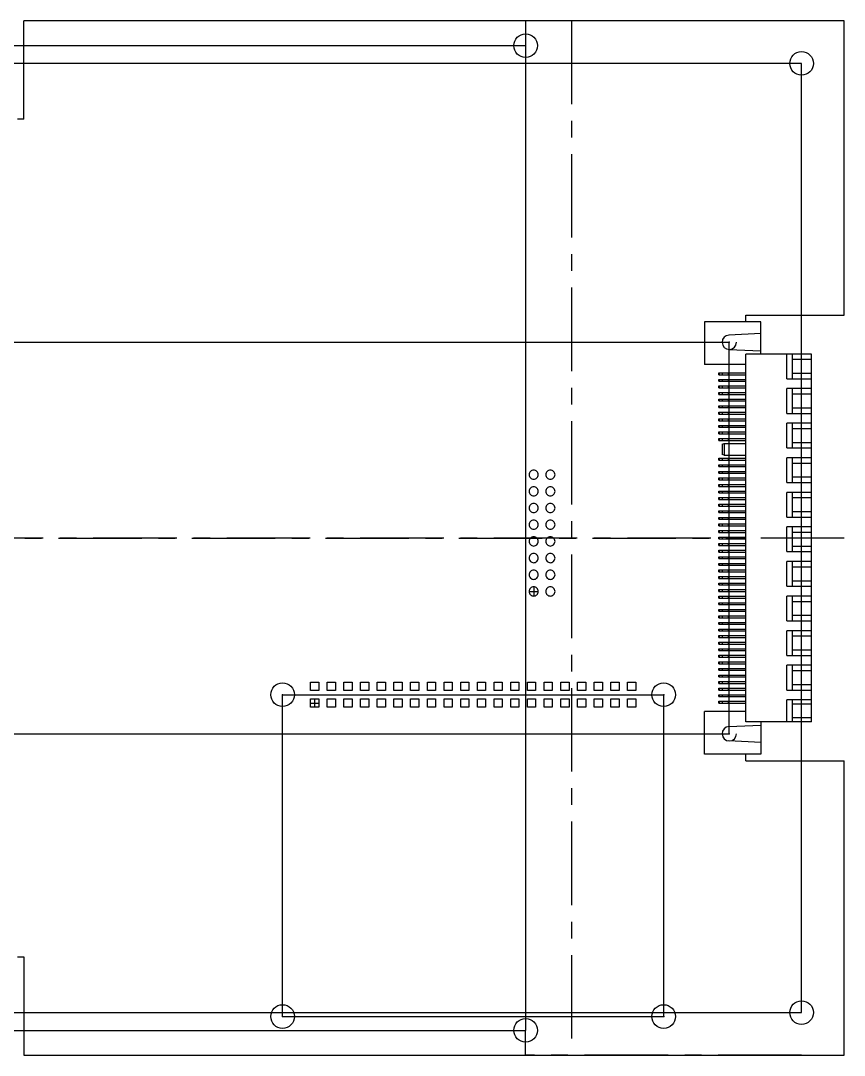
# Model space of a CAD drawing. Header units: millimetres. Extents: x 0 to 318, y -15 to 158.
# Drawn here: x 192.2 to 317.5, y 0 to 157.5 of the extents above; entities that cross this region are included whole.
import ezdxf

# ---------------------------------------------------------------- set-up
doc = ezdxf.new("R2010")
doc.units = ezdxf.units.MM
doc.header["$PDSIZE"] = -1
doc.linetypes.add('CENTERX2', pattern=[20.32, 12.7, -2.54, 2.54, -2.54])

msp = doc.modelspace()

# ---------------------------------------------------------------- linework, layer by layer
at = {"color": 7, "linetype": 'Continuous', "lineweight": 25}
for p, q in [((192.65, 142.5), (192.65, 157.5)), ((317.5, 157.5), (192.65, 157.5)), ((317.5, 112.65), (317.5, 157.5)), ((192.65, 142.5), (191.65, 142.5)), ((302.5, 112.65), (317.5, 112.65)), ((302.5, 111.65), (302.5, 112.65)), ((304.8, 111.65), (296.2, 111.65)), ((296.2, 111.65), (296.2, 105.15)), ((304.8, 106.75), (304.8, 111.65)), ((304.8, 109.86), (299.95, 109.65)), ((299.95, 107.45), (304.8, 107.24)), ((312.5, 106.75), (302.5, 106.75)), ((302.5, 50.75), (302.5, 106.75)), ((308.75, 102.99), (308.75, 106.75)), ((309.55, 106.75), (309.55, 102.99)), ((309.55, 105.95), (312.5, 105.95)), ((312.5, 50.75), (312.5, 106.75)), ((302.5, 105.15), (296.2, 105.15)), ((298.4, 103.89), (302.5, 103.89)), ((298.4, 103.61), (298.4, 103.89)), ((298.4, 103.61), (302.5, 103.61)), ((298.4, 102.89), (302.5, 102.89)), ((298.4, 102.61), (298.4, 102.89)), ((298.4, 102.61), (302.5, 102.61)), ((298.53, 103.61), (298.53, 103.89)), ((298.53, 102.61), (298.53, 102.89)), ((298.96, 103.61), (298.96, 103.89)), ((298.96, 102.61), (298.96, 102.89)), ((299.9, 103.61), (299.9, 103.89)), ((299.9, 102.61), (299.9, 102.89)), ((308.75, 102.99), (312.5, 102.99)), ((312.5, 103.79), (309.55, 103.79)), ((298.4, 101.61), (298.4, 101.89)), ((298.4, 101.89), (302.5, 101.89)), ((298.4, 101.61), (302.5, 101.61)), ((298.4, 100.61), (298.4, 100.89)), ((298.4, 100.89), (302.5, 100.89)), ((298.53, 101.61), (298.53, 101.89)), ((298.53, 100.61), (298.53, 100.89)), ((298.96, 101.61), (298.96, 101.89)), ((298.96, 100.61), (298.96, 100.89)), ((299.9, 101.61), (299.9, 101.89)), ((299.9, 100.61), (299.9, 100.89)), ((312.5, 101.49), (308.75, 101.49)), ((308.75, 97.72), (308.75, 101.49)), ((309.55, 101.49), (309.55, 97.72)), ((298.4, 100.61), (302.5, 100.61)), ((298.4, 99.61), (298.4, 99.89)), ((298.4, 99.89), (302.5, 99.89)), ((298.4, 99.61), (302.5, 99.61)), ((298.53, 99.61), (298.53, 99.89)), ((298.96, 99.61), (298.96, 99.89)), ((299.9, 99.61), (299.9, 99.89)), ((309.55, 100.69), (312.5, 100.69)), ((298.4, 98.61), (298.4, 98.89)), ((298.4, 98.89), (302.5, 98.89)), ((298.4, 98.61), (302.5, 98.61)), ((298.4, 97.89), (302.5, 97.89)), ((298.4, 97.61), (298.4, 97.89)), ((298.53, 98.61), (298.53, 98.89)), ((298.53, 97.61), (298.53, 97.89)), ((298.96, 98.61), (298.96, 98.89)), ((298.96, 97.61), (298.96, 97.89)), ((299.9, 98.61), (299.9, 98.89)), ((299.9, 97.61), (299.9, 97.89)), ((308.75, 97.72), (312.5, 97.72)), ((312.5, 98.52), (309.55, 98.52)), ((298.4, 97.61), (302.5, 97.61)), ((298.4, 96.61), (298.4, 96.89)), ((298.4, 96.89), (302.5, 96.89)), ((298.4, 96.61), (302.5, 96.61)), ((298.53, 96.61), (298.53, 96.89)), ((298.96, 96.61), (298.96, 96.89)), ((299.9, 96.61), (299.9, 96.89)), ((312.5, 96.22), (308.75, 96.22)), ((308.75, 92.46), (308.75, 96.22)), ((309.55, 96.22), (309.55, 92.46)), ((298.4, 95.89), (302.5, 95.89)), ((298.4, 95.61), (298.4, 95.89)), ((298.4, 95.61), (302.5, 95.61)), ((298.4, 94.61), (298.4, 94.89)), ((298.4, 94.89), (302.5, 94.89)), ((298.4, 94.61), (302.5, 94.61)), ((298.53, 95.61), (298.53, 95.89)), ((298.53, 94.61), (298.53, 94.89)), ((298.96, 95.61), (298.96, 95.89)), ((298.96, 94.61), (298.96, 94.89)), ((299.9, 95.61), (299.9, 95.89)), ((299.9, 94.61), (299.9, 94.89)), ((309.55, 95.42), (312.5, 95.42)), ((298.4, 93.61), (298.4, 93.89)), ((298.4, 93.89), (302.5, 93.89)), ((298.4, 93.61), (302.5, 93.61)), ((298.53, 93.61), (298.53, 93.89)), ((298.91, 93.03), (299.2, 93.14)), ((298.91, 93.03), (298.91, 91.47)), ((298.96, 93.61), (298.96, 93.89)), ((299.2, 93.14), (299.2, 91.36)), ((299.2, 93.14), (302.5, 93.14)), ((299.9, 93.61), (299.9, 93.89)), ((312.5, 93.26), (309.55, 93.26)), ((299.2, 91.36), (298.91, 91.47)), ((299.2, 91.36), (302.5, 91.36)), ((308.75, 92.46), (312.5, 92.46)), ((298.4, 90.89), (302.5, 90.89)), ((298.4, 90.61), (298.4, 90.89)), ((298.4, 90.61), (302.5, 90.61)), ((298.4, 89.89), (302.5, 89.89)), ((298.4, 89.61), (298.4, 89.89)), ((298.53, 90.61), (298.53, 90.89)), ((298.53, 89.61), (298.53, 89.89)), ((298.96, 90.61), (298.96, 90.89)), ((298.96, 89.61), (298.96, 89.89)), ((299.9, 90.61), (299.9, 90.89)), ((299.9, 89.61), (299.9, 89.89)), ((312.5, 90.96), (308.75, 90.96)), ((308.75, 87.2), (308.75, 90.96)), ((309.55, 90.96), (309.55, 87.2)), ((309.55, 90.16), (312.5, 90.16)), ((298.4, 89.61), (302.5, 89.61)), ((298.4, 88.89), (302.5, 88.89)), ((298.4, 88.61), (298.4, 88.89)), ((298.4, 88.61), (302.5, 88.61)), ((298.53, 88.61), (298.53, 88.89)), ((298.96, 88.61), (298.96, 88.89)), ((299.9, 88.61), (299.9, 88.89)), ((298.4, 87.61), (298.4, 87.89)), ((298.4, 87.89), (302.5, 87.89)), ((298.4, 87.61), (302.5, 87.61)), ((298.4, 86.89), (302.5, 86.89)), ((298.4, 86.61), (298.4, 86.89)), ((298.53, 87.61), (298.53, 87.89)), ((298.53, 86.61), (298.53, 86.89)), ((298.96, 87.61), (298.96, 87.89)), ((298.96, 86.61), (298.96, 86.89)), ((299.9, 87.61), (299.9, 87.89)), ((299.9, 86.61), (299.9, 86.89)), ((308.75, 87.2), (312.5, 87.2)), ((312.5, 88), (309.55, 88)), ((298.4, 86.61), (302.5, 86.61)), ((298.4, 85.89), (302.5, 85.89)), ((298.4, 85.61), (298.4, 85.89)), ((298.4, 85.61), (302.5, 85.61)), ((298.53, 85.61), (298.53, 85.89)), ((298.96, 85.61), (298.96, 85.89)), ((299.9, 85.61), (299.9, 85.89)), ((312.5, 85.7), (308.75, 85.7)), ((308.75, 81.93), (308.75, 85.7)), ((309.55, 85.7), (309.55, 81.93)), ((298.4, 84.89), (302.5, 84.89)), ((298.4, 84.61), (298.4, 84.89)), ((298.4, 84.61), (302.5, 84.61)), ((298.4, 83.61), (298.4, 83.89)), ((298.4, 83.89), (302.5, 83.89)), ((298.4, 83.61), (302.5, 83.61)), ((298.53, 84.61), (298.53, 84.89)), ((298.53, 83.61), (298.53, 83.89)), ((298.96, 84.61), (298.96, 84.89)), ((298.96, 83.61), (298.96, 83.89)), ((299.9, 84.61), (299.9, 84.89)), ((299.9, 83.61), (299.9, 83.89)), ((309.55, 84.9), (312.5, 84.9)), ((298.4, 82.89), (302.5, 82.89)), ((298.4, 82.61), (298.4, 82.89)), ((298.4, 82.61), (302.5, 82.61)), ((298.53, 82.61), (298.53, 82.89)), ((298.96, 82.61), (298.96, 82.89)), ((299.9, 82.61), (299.9, 82.89)), ((308.75, 81.93), (312.5, 81.93)), ((312.5, 82.73), (309.55, 82.73)), ((298.4, 81.89), (302.5, 81.89)), ((298.4, 81.61), (298.4, 81.89)), ((298.4, 81.61), (302.5, 81.61)), ((298.4, 80.61), (298.4, 80.89)), ((298.4, 80.89), (302.5, 80.89)), ((298.4, 80.61), (302.5, 80.61)), ((298.53, 81.61), (298.53, 81.89)), ((298.53, 80.61), (298.53, 80.89)), ((298.96, 81.61), (298.96, 81.89)), ((298.96, 80.61), (298.96, 80.89)), ((299.9, 81.61), (299.9, 81.89)), ((299.9, 80.61), (299.9, 80.89)), ((312.5, 80.43), (308.75, 80.43)), ((308.75, 76.67), (308.75, 80.43)), ((309.55, 80.43), (309.55, 76.67)), ((298.4, 79.61), (298.4, 79.89)), ((298.4, 79.89), (302.5, 79.89)), ((298.4, 79.61), (302.5, 79.61)), ((298.4, 78.61), (298.4, 78.89)), ((298.4, 78.89), (302.5, 78.89)), ((298.53, 79.61), (298.53, 79.89)), ((298.53, 78.61), (298.53, 78.89)), ((298.96, 79.61), (298.96, 79.89)), ((298.96, 78.61), (298.96, 78.89)), ((299.9, 79.61), (299.9, 79.89)), ((299.9, 78.61), (299.9, 78.89)), ((309.55, 79.63), (312.5, 79.63)), ((298.4, 78.61), (302.5, 78.61)), ((298.4, 77.89), (302.5, 77.89)), ((298.4, 77.61), (298.4, 77.89)), ((298.4, 77.61), (302.5, 77.61)), ((298.53, 77.61), (298.53, 77.89)), ((298.96, 77.61), (298.96, 77.89)), ((299.9, 77.61), (299.9, 77.89)), ((312.5, 77.47), (309.55, 77.47)), ((298.4, 76.61), (298.4, 76.89)), ((298.4, 76.89), (302.5, 76.89)), ((298.4, 76.61), (302.5, 76.61)), ((298.4, 75.89), (302.5, 75.89)), ((298.4, 75.61), (298.4, 75.89)), ((298.4, 75.61), (302.5, 75.61)), ((298.53, 76.61), (298.53, 76.89)), ((298.53, 75.61), (298.53, 75.89)), ((298.96, 76.61), (298.96, 76.89)), ((298.96, 75.61), (298.96, 75.89)), ((299.9, 76.61), (299.9, 76.89)), ((299.9, 75.61), (299.9, 75.89)), ((308.75, 76.67), (312.5, 76.67)), ((298.4, 74.61), (298.4, 74.89)), ((298.4, 74.89), (302.5, 74.89)), ((298.4, 74.61), (302.5, 74.61)), ((298.53, 74.61), (298.53, 74.89)), ((298.96, 74.61), (298.96, 74.89)), ((299.9, 74.61), (299.9, 74.89)), ((312.5, 75.17), (308.75, 75.17)), ((308.75, 71.4), (308.75, 75.17)), ((309.55, 75.17), (309.55, 71.4)), ((309.55, 74.37), (312.5, 74.37)), ((298.4, 73.61), (298.4, 73.89)), ((298.4, 73.89), (302.5, 73.89)), ((298.4, 73.61), (302.5, 73.61)), ((298.4, 72.61), (298.4, 72.89)), ((298.4, 72.89), (302.5, 72.89)), ((298.4, 72.61), (302.5, 72.61)), ((298.53, 73.61), (298.53, 73.89)), ((298.53, 72.61), (298.53, 72.89)), ((298.96, 73.61), (298.96, 73.89)), ((298.96, 72.61), (298.96, 72.89)), ((299.9, 73.61), (299.9, 73.89)), ((299.9, 72.61), (299.9, 72.89)), ((298.4, 71.89), (302.5, 71.89)), ((298.4, 71.61), (298.4, 71.89)), ((298.4, 71.61), (302.5, 71.61)), ((298.4, 70.89), (302.5, 70.89)), ((298.4, 70.61), (298.4, 70.89)), ((298.53, 71.61), (298.53, 71.89)), ((298.53, 70.61), (298.53, 70.89)), ((298.96, 71.61), (298.96, 71.89)), ((298.96, 70.61), (298.96, 70.89)), ((299.9, 71.61), (299.9, 71.89)), ((299.9, 70.61), (299.9, 70.89)), ((308.75, 71.4), (312.5, 71.4)), ((312.5, 72.2), (309.55, 72.2)), ((298.4, 70.61), (302.5, 70.61)), ((298.4, 69.89), (302.5, 69.89)), ((298.4, 69.61), (298.4, 69.89)), ((298.4, 69.61), (302.5, 69.61)), ((298.53, 69.61), (298.53, 69.89)), ((298.96, 69.61), (298.96, 69.89)), ((299.9, 69.61), (299.9, 69.89)), ((308.75, 66.14), (308.75, 69.9)), ((312.5, 69.9), (308.75, 69.9)), ((309.55, 69.9), (309.55, 66.14)), ((298.4, 68.89), (302.5, 68.89)), ((298.4, 68.61), (298.4, 68.89)), ((298.4, 68.61), (302.5, 68.61)), ((298.4, 67.89), (302.5, 67.89)), ((298.4, 67.61), (298.4, 67.89)), ((298.53, 68.61), (298.53, 68.89)), ((298.53, 67.61), (298.53, 67.89)), ((298.96, 68.61), (298.96, 68.89)), ((298.96, 67.61), (298.96, 67.89)), ((299.9, 68.61), (299.9, 68.89)), ((299.9, 67.61), (299.9, 67.89)), ((309.55, 69.1), (312.5, 69.1)), ((298.4, 67.61), (302.5, 67.61)), ((298.4, 66.89), (302.5, 66.89)), ((298.4, 66.61), (298.4, 66.89)), ((298.4, 66.61), (302.5, 66.61)), ((298.53, 66.61), (298.53, 66.89)), ((298.96, 66.61), (298.96, 66.89)), ((299.9, 66.61), (299.9, 66.89)), ((312.5, 66.94), (309.55, 66.94)), ((298.4, 65.61), (298.4, 65.89)), ((298.4, 65.89), (302.5, 65.89)), ((298.4, 65.61), (302.5, 65.61)), ((298.4, 64.61), (298.4, 64.89)), ((298.4, 64.89), (302.5, 64.89)), ((298.4, 64.61), (302.5, 64.61)), ((298.53, 65.61), (298.53, 65.89)), ((298.53, 64.61), (298.53, 64.89)), ((298.96, 65.61), (298.96, 65.89)), ((298.96, 64.61), (298.96, 64.89)), ((299.9, 65.61), (299.9, 65.89)), ((299.9, 64.61), (299.9, 64.89)), ((308.75, 66.14), (312.5, 66.14)), ((308.75, 60.88), (308.75, 64.64)), ((312.5, 64.64), (308.75, 64.64)), ((309.55, 64.64), (309.55, 60.88)), ((298.4, 63.89), (302.5, 63.89)), ((298.4, 63.61), (298.4, 63.89)), ((298.4, 63.61), (302.5, 63.61)), ((298.53, 63.61), (298.53, 63.89)), ((298.96, 63.61), (298.96, 63.89)), ((299.9, 63.61), (299.9, 63.89)), ((309.55, 63.84), (312.5, 63.84)), ((298.4, 62.61), (298.4, 62.89)), ((298.4, 62.89), (302.5, 62.89)), ((298.4, 62.61), (302.5, 62.61)), ((298.4, 61.61), (298.4, 61.89)), ((298.4, 61.89), (302.5, 61.89)), ((298.4, 61.61), (302.5, 61.61)), ((298.53, 62.61), (298.53, 62.89)), ((298.53, 61.61), (298.53, 61.89)), ((298.96, 62.61), (298.96, 62.89)), ((298.96, 61.61), (298.96, 61.89)), ((299.9, 62.61), (299.9, 62.89)), ((299.9, 61.61), (299.9, 61.89)), ((312.5, 61.68), (309.55, 61.68)), ((298.4, 60.89), (302.5, 60.89)), ((298.4, 60.61), (298.4, 60.89)), ((298.4, 60.61), (302.5, 60.61)), ((298.4, 59.89), (302.5, 59.89)), ((298.4, 59.61), (298.4, 59.89)), ((298.53, 60.61), (298.53, 60.89)), ((298.53, 59.61), (298.53, 59.89)), ((298.96, 60.61), (298.96, 60.89)), ((298.96, 59.61), (298.96, 59.89)), ((299.9, 60.61), (299.9, 60.89)), ((299.9, 59.61), (299.9, 59.89)), ((308.75, 60.88), (312.5, 60.88)), ((298.4, 59.61), (302.5, 59.61)), ((298.4, 58.61), (298.4, 58.89)), ((298.4, 58.89), (302.5, 58.89)), ((298.4, 58.61), (302.5, 58.61)), ((298.53, 58.61), (298.53, 58.89)), ((298.96, 58.61), (298.96, 58.89)), ((299.9, 58.61), (299.9, 58.89)), ((308.75, 55.61), (308.75, 59.38)), ((312.5, 59.38), (308.75, 59.38)), ((309.55, 59.38), (309.55, 55.61)), ((309.55, 58.58), (312.5, 58.58)), ((236.26, 56.79), (237.5, 56.79)), ((236.26, 55.55), (236.26, 56.79)), ((237.5, 56.79), (237.5, 55.55)), ((238.8, 56.79), (240.04, 56.79)), ((238.8, 55.55), (238.8, 56.79)), ((240.04, 56.79), (240.04, 55.55)), ((241.34, 56.79), (242.58, 56.79)), ((241.34, 55.55), (241.34, 56.79)), ((242.58, 56.79), (242.58, 55.55)), ((243.88, 56.79), (245.12, 56.79)), ((243.88, 55.55), (243.88, 56.79)), ((245.12, 56.79), (245.12, 55.55)), ((246.42, 56.79), (247.66, 56.79)), ((246.42, 55.55), (246.42, 56.79)), ((247.66, 56.79), (247.66, 55.55)), ((248.96, 56.79), (250.2, 56.79)), ((248.96, 55.55), (248.96, 56.79)), ((250.2, 56.79), (250.2, 55.55)), ((251.5, 56.79), (252.74, 56.79)), ((251.5, 55.55), (251.5, 56.79)), ((252.74, 56.79), (252.74, 55.55)), ((254.04, 56.79), (255.28, 56.79)), ((254.04, 55.55), (254.04, 56.79)), ((255.28, 56.79), (255.28, 55.55)), ((256.58, 56.79), (257.82, 56.79)), ((256.58, 55.55), (256.58, 56.79)), ((257.82, 56.79), (257.82, 55.55)), ((259.12, 56.79), (260.36, 56.79)), ((259.12, 55.55), (259.12, 56.79)), ((260.36, 56.79), (260.36, 55.55)), ((261.66, 56.79), (262.9, 56.79)), ((261.66, 55.55), (261.66, 56.79)), ((262.9, 56.79), (262.9, 55.55)), ((264.2, 56.79), (265.44, 56.79)), ((264.2, 55.55), (264.2, 56.79)), ((265.44, 56.79), (265.44, 55.55)), ((266.74, 56.79), (267.98, 56.79)), ((266.74, 55.55), (266.74, 56.79)), ((267.98, 56.79), (267.98, 55.55)), ((269.28, 56.79), (270.52, 56.79)), ((269.28, 55.55), (269.28, 56.79)), ((270.52, 56.79), (270.52, 55.55)), ((271.82, 56.79), (273.06, 56.79)), ((271.82, 55.55), (271.82, 56.79)), ((273.06, 56.79), (273.06, 55.55)), ((274.36, 56.79), (275.6, 56.79)), ((274.36, 55.55), (274.36, 56.79)), ((275.6, 56.79), (275.6, 55.55)), ((276.9, 56.79), (278.14, 56.79)), ((276.9, 55.55), (276.9, 56.79)), ((278.14, 56.79), (278.14, 55.55)), ((279.44, 56.79), (280.68, 56.79)), ((279.44, 55.55), (279.44, 56.79)), ((280.68, 56.79), (280.68, 55.55)), ((281.98, 56.79), (283.22, 56.79)), ((281.98, 55.55), (281.98, 56.79)), ((283.22, 56.79), (283.22, 55.55)), ((284.52, 56.79), (285.76, 56.79)), ((284.52, 55.55), (284.52, 56.79)), ((285.76, 56.79), (285.76, 55.55)), ((298.4, 57.89), (302.5, 57.89)), ((298.4, 57.61), (298.4, 57.89)), ((298.4, 57.61), (302.5, 57.61)), ((298.4, 56.61), (298.4, 56.89)), ((298.4, 56.89), (302.5, 56.89)), ((298.53, 57.61), (298.53, 57.89)), ((298.53, 56.61), (298.53, 56.89)), ((298.96, 57.61), (298.96, 57.89)), ((298.96, 56.61), (298.96, 56.89)), ((299.9, 57.61), (299.9, 57.89)), ((299.9, 56.61), (299.9, 56.89)), ((237.5, 55.55), (236.26, 55.55)), ((240.04, 55.55), (238.8, 55.55)), ((242.58, 55.55), (241.34, 55.55)), ((245.12, 55.55), (243.88, 55.55)), ((247.66, 55.55), (246.42, 55.55)), ((250.2, 55.55), (248.96, 55.55)), ((252.74, 55.55), (251.5, 55.55)), ((255.28, 55.55), (254.04, 55.55)), ((257.82, 55.55), (256.58, 55.55)), ((260.36, 55.55), (259.12, 55.55)), ((262.9, 55.55), (261.66, 55.55)), ((265.44, 55.55), (264.2, 55.55)), ((267.98, 55.55), (266.74, 55.55)), ((270.52, 55.55), (269.28, 55.55)), ((273.06, 55.55), (271.82, 55.55)), ((275.6, 55.55), (274.36, 55.55)), ((278.14, 55.55), (276.9, 55.55)), ((280.68, 55.55), (279.44, 55.55)), ((283.22, 55.55), (281.98, 55.55)), ((285.76, 55.55), (284.52, 55.55)), ((298.4, 56.61), (302.5, 56.61)), ((298.4, 55.89), (302.5, 55.89)), ((298.4, 55.61), (298.4, 55.89)), ((298.4, 55.61), (302.5, 55.61)), ((298.53, 55.61), (298.53, 55.89)), ((298.96, 55.61), (298.96, 55.89)), ((299.9, 55.61), (299.9, 55.89)), ((308.75, 55.61), (312.5, 55.61)), ((312.5, 56.41), (309.55, 56.41)), ((236.26, 54.25), (237.5, 54.25)), ((236.26, 53.01), (236.26, 54.25)), ((237.5, 54.25), (237.5, 53.01)), ((238.8, 54.25), (240.04, 54.25)), ((238.8, 53.01), (238.8, 54.25)), ((240.04, 54.25), (240.04, 53.01)), ((241.34, 54.25), (242.58, 54.25)), ((241.34, 53.01), (241.34, 54.25)), ((242.58, 54.25), (242.58, 53.01)), ((243.88, 54.25), (245.12, 54.25)), ((243.88, 53.01), (243.88, 54.25)), ((245.12, 54.25), (245.12, 53.01)), ((246.42, 54.25), (247.66, 54.25)), ((246.42, 53.01), (246.42, 54.25)), ((247.66, 54.25), (247.66, 53.01)), ((248.96, 54.25), (250.2, 54.25)), ((248.96, 53.01), (248.96, 54.25)), ((250.2, 54.25), (250.2, 53.01)), ((251.5, 54.25), (252.74, 54.25)), ((251.5, 53.01), (251.5, 54.25)), ((252.74, 54.25), (252.74, 53.01)), ((254.04, 54.25), (255.28, 54.25)), ((254.04, 53.01), (254.04, 54.25)), ((255.28, 54.25), (255.28, 53.01)), ((256.58, 54.25), (257.82, 54.25)), ((256.58, 53.01), (256.58, 54.25)), ((257.82, 54.25), (257.82, 53.01)), ((259.12, 54.25), (260.36, 54.25)), ((259.12, 53.01), (259.12, 54.25)), ((260.36, 54.25), (260.36, 53.01)), ((261.66, 54.25), (262.9, 54.25)), ((261.66, 53.01), (261.66, 54.25)), ((262.9, 54.25), (262.9, 53.01)), ((264.2, 54.25), (265.44, 54.25)), ((264.2, 53.01), (264.2, 54.25)), ((265.44, 54.25), (265.44, 53.01)), ((266.74, 54.25), (267.98, 54.25)), ((266.74, 53.01), (266.74, 54.25)), ((267.98, 54.25), (267.98, 53.01)), ((269.28, 54.25), (270.52, 54.25)), ((269.28, 53.01), (269.28, 54.25)), ((270.52, 54.25), (270.52, 53.01)), ((271.82, 54.25), (273.06, 54.25)), ((271.82, 53.01), (271.82, 54.25)), ((273.06, 54.25), (273.06, 53.01)), ((274.36, 54.25), (275.6, 54.25)), ((274.36, 53.01), (274.36, 54.25)), ((275.6, 54.25), (275.6, 53.01)), ((276.9, 54.25), (278.14, 54.25)), ((276.9, 53.01), (276.9, 54.25)), ((278.14, 54.25), (278.14, 53.01)), ((279.44, 54.25), (280.68, 54.25)), ((279.44, 53.01), (279.44, 54.25)), ((280.68, 54.25), (280.68, 53.01)), ((281.98, 54.25), (283.22, 54.25)), ((281.98, 53.01), (281.98, 54.25)), ((283.22, 54.25), (283.22, 53.01)), ((284.52, 54.25), (285.76, 54.25)), ((284.52, 53.01), (284.52, 54.25)), ((285.76, 54.25), (285.76, 53.01)), ((298.4, 54.89), (302.5, 54.89)), ((298.4, 54.61), (298.4, 54.89)), ((298.4, 54.61), (302.5, 54.61)), ((298.4, 53.89), (302.5, 53.89)), ((298.4, 53.61), (298.4, 53.89)), ((298.4, 53.61), (302.5, 53.61)), ((298.53, 54.61), (298.53, 54.89)), ((298.53, 53.61), (298.53, 53.89)), ((298.96, 54.61), (298.96, 54.89)), ((298.96, 53.61), (298.96, 53.89)), ((299.9, 54.61), (299.9, 54.89)), ((299.9, 53.61), (299.9, 53.89)), ((312.5, 54.11), (308.75, 54.11)), ((308.75, 50.75), (308.75, 54.11)), ((309.55, 54.11), (309.55, 50.75)), ((237.5, 53.01), (236.26, 53.01)), ((240.04, 53.01), (238.8, 53.01)), ((242.58, 53.01), (241.34, 53.01)), ((245.12, 53.01), (243.88, 53.01)), ((247.66, 53.01), (246.42, 53.01)), ((250.2, 53.01), (248.96, 53.01)), ((252.74, 53.01), (251.5, 53.01)), ((255.28, 53.01), (254.04, 53.01)), ((257.82, 53.01), (256.58, 53.01)), ((260.36, 53.01), (259.12, 53.01)), ((262.9, 53.01), (261.66, 53.01)), ((265.44, 53.01), (264.2, 53.01)), ((267.98, 53.01), (266.74, 53.01)), ((270.52, 53.01), (269.28, 53.01)), ((273.06, 53.01), (271.82, 53.01)), ((275.6, 53.01), (274.36, 53.01)), ((278.14, 53.01), (276.9, 53.01)), ((280.68, 53.01), (279.44, 53.01)), ((283.22, 53.01), (281.98, 53.01)), ((285.76, 53.01), (284.52, 53.01)), ((302.5, 52.35), (296.2, 52.35)), ((296.2, 45.85), (296.2, 52.35)), ((309.55, 53.51), (312.5, 53.51)), ((312.5, 50.75), (302.5, 50.75)), ((304.8, 50.75), (304.8, 45.85)), ((312.5, 51.35), (309.55, 51.35)), ((299.95, 50.05), (304.8, 50.26)), ((304.8, 47.64), (299.95, 47.85)), ((304.8, 45.85), (296.2, 45.85)), ((302.5, 44.85), (302.5, 45.85)), ((302.5, 44.85), (317.5, 44.85)), ((317.5, 0), (317.5, 44.85)), ((191.65, 15), (192.65, 15)), ((192.65, 15), (192.65, 0)), ((192.65, 0), (317.5, 0))]:
    msp.add_line(p, q, dxfattribs=at)
at = {"color": 7, "linetype": 'CENTERX2'}
for p, q in [((269, 157.5), (269, 153.7)), ((311, 157.5), (269, 157.5)), ((317.5, 157.5), (276, 157.5)), ((276, 157.5), (276, 93.5)), ((276, 157.5), (276, 0)), ((317.5, 78.75), (0, 78.75)), ((15, 78.75), (302.5, 78.75)), ((269, 0), (269, 3.8)), ((311, 0), (269, 0))]:
    msp.add_line(p, q, dxfattribs=at)
at = {"color": 7, "linetype": 'Continuous'}
for p, q in [((48.5, 153.7), (269, 153.7)), ((269, 153.7), (269, 3.8)), ((311, 151), (6.5, 151)), ((311, 6.5), (311, 151)), ((17.5, 108.55), (300, 108.55)), ((300, 48.95), (300, 108.55)), ((270.23, 71.31), (270.23, 69.91)), ((269.53, 70.61), (270.93, 70.61)), ((232.01, 5.9), (232.01, 54.9)), ((232.01, 54.9), (290.01, 54.9)), ((236.26, 53.63), (237.5, 53.63)), ((236.88, 54.25), (236.88, 53.01)), ((290.01, 5.9), (290.01, 54.9)), ((17.5, 48.95), (300, 48.95)), ((6.5, 6.5), (311, 6.5)), ((232.01, 5.9), (290.01, 5.9)), ((48.5, 3.8), (269, 3.8))]:
    msp.add_line(p, q, dxfattribs=at)
at = {"color": 7, "linetype": 'Continuous', "lineweight": 25}
for centre in [(269, 153.7), (311, 151), (232.01, 54.9), (290.01, 54.9), (311, 6.5), (232.01, 5.9), (290.01, 5.9), (269, 3.8)]:
    msp.add_circle(centre, 1.8, dxfattribs=at)
for centre in [(300, 108.55), (300, 48.95)]:
    msp.add_arc(centre, 1.1, 92.5, 0, dxfattribs=at)
for points in [[(270.23, 89.09), (270.32, 89.09), (270.41, 89.07), (270.58, 89), (270.66, 88.95), (270.85, 88.76), (270.93, 88.57), (270.93, 88.3), (270.91, 88.21), (270.84, 88.04), (270.79, 87.96), (270.66, 87.83), (270.58, 87.78), (270.41, 87.71), (270.32, 87.69), (270.05, 87.69), (269.86, 87.77), (269.67, 87.96), (269.62, 88.04), (269.55, 88.21), (269.53, 88.3), (269.53, 88.57), (269.61, 88.75), (269.86, 89.01), (270.05, 89.09), (270.23, 89.09)], [(272.77, 89.09), (272.86, 89.09), (272.95, 89.07), (273.12, 89), (273.2, 88.95), (273.39, 88.76), (273.47, 88.57), (273.47, 88.3), (273.45, 88.21), (273.38, 88.04), (273.33, 87.96), (273.2, 87.83), (273.12, 87.78), (272.95, 87.71), (272.86, 87.69), (272.59, 87.69), (272.4, 87.77), (272.21, 87.96), (272.16, 88.04), (272.09, 88.21), (272.07, 88.3), (272.07, 88.57), (272.15, 88.76), (272.4, 89.01), (272.59, 89.09), (272.77, 89.09)], [(270.23, 86.55), (270.32, 86.55), (270.41, 86.53), (270.58, 86.46), (270.66, 86.41), (270.85, 86.22), (270.93, 86.03), (270.93, 85.76), (270.91, 85.67), (270.84, 85.5), (270.79, 85.42), (270.66, 85.29), (270.58, 85.24), (270.41, 85.17), (270.32, 85.15), (270.05, 85.15), (269.86, 85.23), (269.67, 85.42), (269.62, 85.5), (269.55, 85.67), (269.53, 85.76), (269.53, 86.03), (269.61, 86.22), (269.86, 86.47), (270.05, 86.55), (270.23, 86.55)], [(272.77, 86.55), (272.86, 86.55), (272.95, 86.53), (273.12, 86.46), (273.2, 86.41), (273.39, 86.22), (273.47, 86.03), (273.47, 85.76), (273.45, 85.67), (273.38, 85.5), (273.33, 85.42), (273.2, 85.29), (273.12, 85.24), (272.95, 85.17), (272.86, 85.15), (272.59, 85.15), (272.4, 85.23), (272.21, 85.42), (272.16, 85.5), (272.09, 85.67), (272.07, 85.76), (272.07, 86.03), (272.15, 86.22), (272.4, 86.47), (272.59, 86.55), (272.77, 86.55)], [(270.23, 84.01), (270.32, 84.01), (270.41, 83.99), (270.58, 83.92), (270.66, 83.87), (270.85, 83.68), (270.93, 83.49), (270.93, 83.22), (270.91, 83.13), (270.84, 82.96), (270.79, 82.88), (270.66, 82.75), (270.58, 82.7), (270.41, 82.63), (270.32, 82.61), (270.05, 82.61), (269.86, 82.69), (269.67, 82.88), (269.62, 82.96), (269.55, 83.13), (269.53, 83.22), (269.53, 83.49), (269.61, 83.68), (269.86, 83.93), (270.05, 84.01), (270.23, 84.01)], [(272.77, 84.01), (272.86, 84.01), (272.95, 83.99), (273.12, 83.92), (273.2, 83.87), (273.39, 83.68), (273.47, 83.49), (273.47, 83.22), (273.45, 83.13), (273.38, 82.96), (273.33, 82.88), (273.2, 82.75), (273.12, 82.7), (272.95, 82.63), (272.86, 82.61), (272.59, 82.61), (272.4, 82.69), (272.21, 82.88), (272.16, 82.96), (272.09, 83.13), (272.07, 83.22), (272.07, 83.49), (272.15, 83.68), (272.4, 83.93), (272.59, 84.01), (272.77, 84.01)], [(270.23, 81.47), (270.32, 81.47), (270.41, 81.45), (270.58, 81.38), (270.66, 81.33), (270.85, 81.14), (270.93, 80.95), (270.93, 80.68), (270.91, 80.59), (270.84, 80.42), (270.79, 80.34), (270.66, 80.21), (270.58, 80.16), (270.41, 80.09), (270.32, 80.07), (270.05, 80.07), (269.86, 80.15), (269.67, 80.34), (269.62, 80.42), (269.55, 80.59), (269.53, 80.68), (269.53, 80.95), (269.61, 81.14), (269.86, 81.39), (270.05, 81.47), (270.23, 81.47)], [(272.77, 81.47), (272.86, 81.47), (272.95, 81.45), (273.12, 81.38), (273.2, 81.33), (273.39, 81.14), (273.47, 80.95), (273.47, 80.68), (273.45, 80.59), (273.38, 80.42), (273.33, 80.34), (273.2, 80.21), (273.12, 80.16), (272.95, 80.09), (272.86, 80.07), (272.59, 80.07), (272.4, 80.15), (272.21, 80.34), (272.16, 80.42), (272.09, 80.59), (272.07, 80.68), (272.07, 80.95), (272.15, 81.14), (272.4, 81.39), (272.59, 81.47), (272.77, 81.47)], [(270.23, 78.93), (270.32, 78.93), (270.41, 78.91), (270.58, 78.84), (270.66, 78.79), (270.85, 78.6), (270.93, 78.41), (270.93, 78.14), (270.91, 78.05), (270.84, 77.88), (270.79, 77.8), (270.66, 77.67), (270.58, 77.62), (270.41, 77.55), (270.32, 77.53), (270.05, 77.53), (269.86, 77.61), (269.67, 77.8), (269.62, 77.88), (269.55, 78.05), (269.53, 78.14), (269.53, 78.41), (269.61, 78.6), (269.86, 78.85), (270.05, 78.93), (270.23, 78.93)], [(272.77, 78.93), (272.86, 78.93), (272.95, 78.91), (273.12, 78.84), (273.2, 78.79), (273.39, 78.6), (273.47, 78.41), (273.47, 78.14), (273.45, 78.05), (273.38, 77.88), (273.33, 77.8), (273.2, 77.67), (273.12, 77.62), (272.95, 77.55), (272.86, 77.53), (272.59, 77.53), (272.4, 77.61), (272.21, 77.8), (272.16, 77.88), (272.09, 78.05), (272.07, 78.14), (272.07, 78.41), (272.15, 78.6), (272.4, 78.85), (272.59, 78.93), (272.77, 78.93)], [(270.23, 76.39), (270.32, 76.39), (270.41, 76.37), (270.58, 76.3), (270.66, 76.25), (270.85, 76.06), (270.93, 75.87), (270.93, 75.6), (270.91, 75.51), (270.84, 75.34), (270.79, 75.26), (270.66, 75.13), (270.58, 75.08), (270.41, 75.01), (270.32, 74.99), (270.05, 74.99), (269.86, 75.07), (269.67, 75.26), (269.62, 75.34), (269.55, 75.51), (269.53, 75.6), (269.53, 75.87), (269.61, 76.06), (269.86, 76.31), (270.05, 76.39), (270.23, 76.39)], [(272.77, 76.39), (272.86, 76.39), (272.95, 76.37), (273.12, 76.3), (273.2, 76.25), (273.39, 76.06), (273.47, 75.87), (273.47, 75.6), (273.45, 75.51), (273.38, 75.34), (273.33, 75.26), (273.2, 75.13), (273.12, 75.08), (272.95, 75.01), (272.86, 74.99), (272.59, 74.99), (272.4, 75.07), (272.21, 75.26), (272.16, 75.34), (272.09, 75.51), (272.07, 75.6), (272.07, 75.87), (272.15, 76.06), (272.4, 76.31), (272.59, 76.39), (272.77, 76.39)], [(270.23, 73.85), (270.32, 73.85), (270.41, 73.83), (270.58, 73.76), (270.66, 73.71), (270.85, 73.52), (270.93, 73.33), (270.93, 73.06), (270.91, 72.97), (270.84, 72.8), (270.79, 72.72), (270.66, 72.59), (270.58, 72.54), (270.41, 72.47), (270.32, 72.45), (270.05, 72.45), (269.86, 72.53), (269.67, 72.72), (269.62, 72.8), (269.55, 72.97), (269.53, 73.06), (269.53, 73.33), (269.61, 73.52), (269.86, 73.77), (270.05, 73.85), (270.23, 73.85)], [(272.77, 73.85), (272.86, 73.85), (272.95, 73.83), (273.12, 73.76), (273.2, 73.71), (273.39, 73.52), (273.47, 73.33), (273.47, 73.06), (273.45, 72.97), (273.38, 72.8), (273.33, 72.72), (273.2, 72.59), (273.12, 72.54), (272.95, 72.47), (272.86, 72.45), (272.59, 72.45), (272.4, 72.53), (272.21, 72.72), (272.16, 72.8), (272.09, 72.97), (272.07, 73.06), (272.07, 73.33), (272.15, 73.52), (272.4, 73.77), (272.59, 73.85), (272.77, 73.85)], [(270.23, 71.31), (270.32, 71.31), (270.41, 71.29), (270.58, 71.22), (270.66, 71.17), (270.85, 70.98), (270.93, 70.79), (270.93, 70.52), (270.91, 70.43), (270.84, 70.26), (270.79, 70.18), (270.66, 70.05), (270.58, 70), (270.41, 69.93), (270.32, 69.91), (270.05, 69.91), (269.86, 69.99), (269.67, 70.18), (269.62, 70.26), (269.55, 70.43), (269.53, 70.52), (269.53, 70.79), (269.61, 70.98), (269.86, 71.23), (270.05, 71.31), (270.23, 71.31)], [(272.77, 71.31), (272.86, 71.31), (272.95, 71.29), (273.12, 71.22), (273.2, 71.17), (273.39, 70.98), (273.47, 70.79), (273.47, 70.52), (273.45, 70.43), (273.38, 70.26), (273.33, 70.18), (273.2, 70.05), (273.12, 70), (272.95, 69.93), (272.86, 69.91), (272.59, 69.91), (272.4, 69.99), (272.21, 70.18), (272.16, 70.26), (272.09, 70.43), (272.07, 70.52), (272.07, 70.79), (272.15, 70.98), (272.4, 71.23), (272.59, 71.31), (272.77, 71.31)]]:
    msp.add_open_spline(points, degree=3, knots=[0, 0, 0, 0, 0.0625, 0.0625, 0.125, 0.125, 0.25, 0.25, 0.3125, 0.3125, 0.375, 0.375, 0.4375, 0.4375, 0.5, 0.5, 0.625, 0.625, 0.6875, 0.6875, 0.75, 0.75, 0.875, 0.875, 1, 1, 1, 1], dxfattribs=at)
at = {"color": 7, "linetype": 'Continuous'}
for p in [(300, 108.55), (270.23, 70.61), (232.01, 54.9), (236.88, 53.63), (290.01, 54.9), (300, 48.95), (232.01, 5.9), (290.01, 5.9)]:
    msp.add_point(p, dxfattribs=at)

doc.saveas('drawing.dxf')
